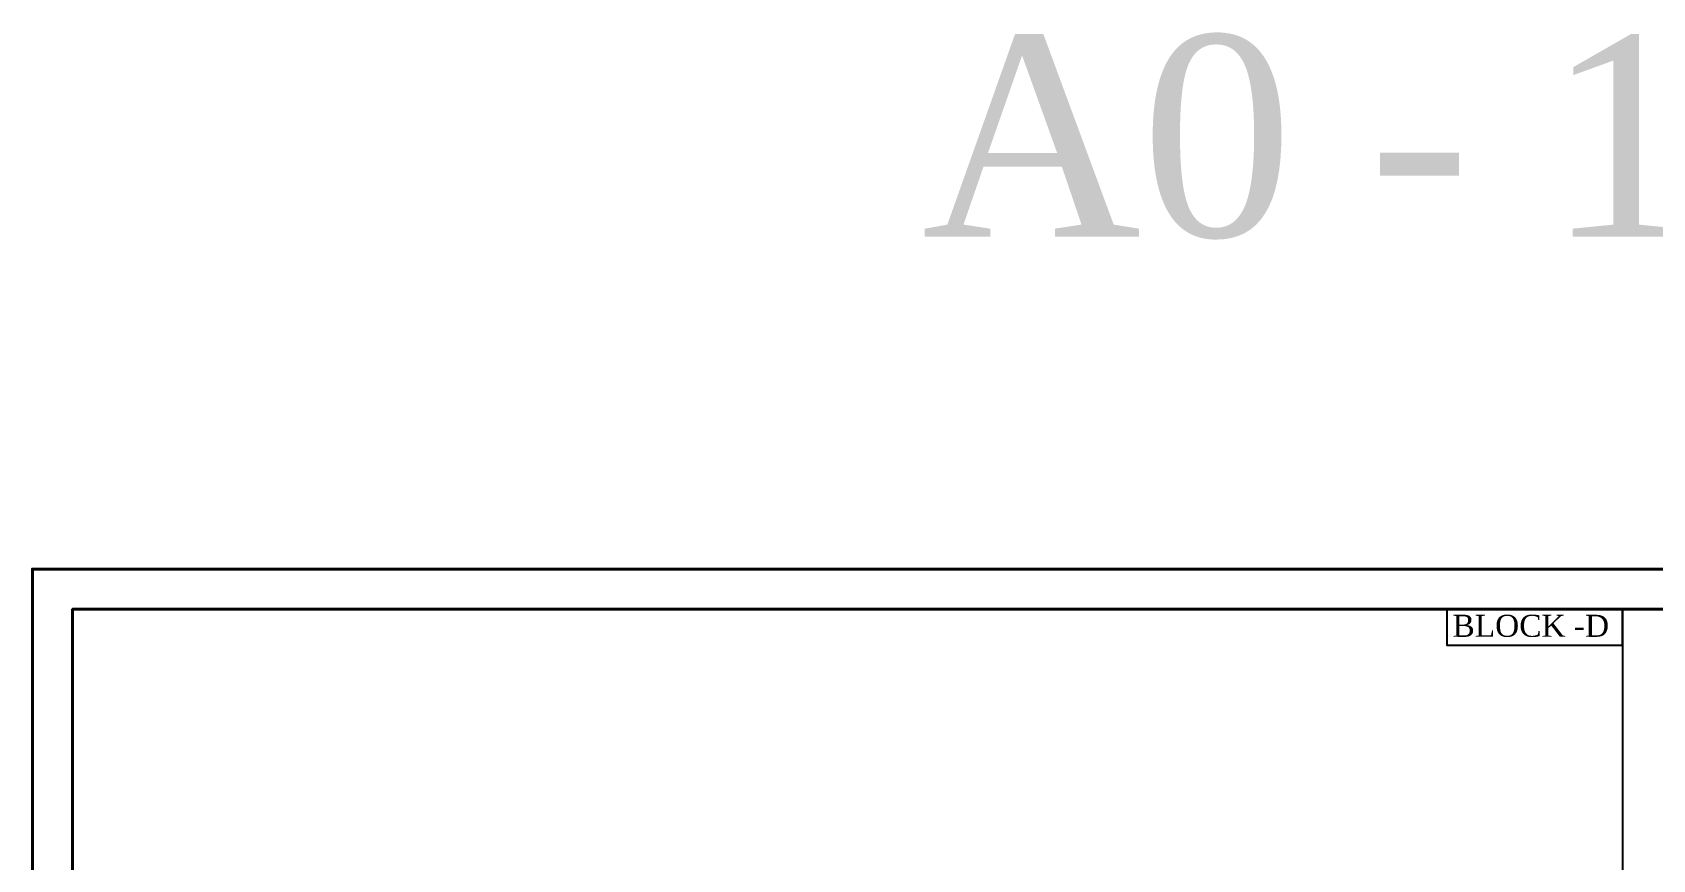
# Model space of a CAD drawing. Header units: metres. Extents: x 7359 to 7957, y 2407 to 2751.
# Drawn here: x 7870.43 to 7910.73, y 2517.87 to 2538.44 of the extents above; entities that cross this region are included whole.
import ezdxf

# ---------------------------------------------------------------- set-up
doc = ezdxf.new("R2010")
doc.units = ezdxf.units.M
doc.header["$MEASUREMENT"] = 0
doc.styles.get("Standard").update_dxf_attribs({"font": 'arial.ttf', "height": 0.35})

msp = doc.modelspace()

# ---------------------------------------------------------------- linework, layer by layer
msp.add_line((7909.98026, 2524.09547), (7909.98026, 2495.14111))
at = {"lineweight": 40}
for points in [[(7957.30486, 2525.09547), (7957.30486, 2442.09547), (7870.43492, 2442.09547), (7870.43492, 2525.09547)], [(7956.30486, 2524.09547), (7956.30486, 2443.09547), (7871.43492, 2443.09547), (7871.43492, 2524.09547)]]:
    msp.add_lwpolyline(points, close=True, dxfattribs=at)
msp.add_lwpolyline([(7909.98026, 2524.09547), (7905.61556, 2524.09547), (7905.61556, 2523.19949), (7909.98026, 2523.19949)], close=True)

# ---------------------------------------------------------------- texts
at = {"insert": (7892.55521, 2538.36363), "char_height": 5, "attachment_point": 1}
msp.add_mtext_dynamic_manual_height_columns('{\\fTimes New Roman|b0|i0|c0|p18;A0 - 1:100}', width=51.1726844, gutter_width=1, heights=[0], dxfattribs=at)
at = {"insert": (7905.7531, 2523.96006), "char_height": 0.5492522, "width": 5.4714139, "attachment_point": 1}
msp.add_mtext('\\A1;{\\fTimes New Roman|b0|i0|c0|p18;BLOCK -D}', dxfattribs=at)

doc.saveas('drawing.dxf')
